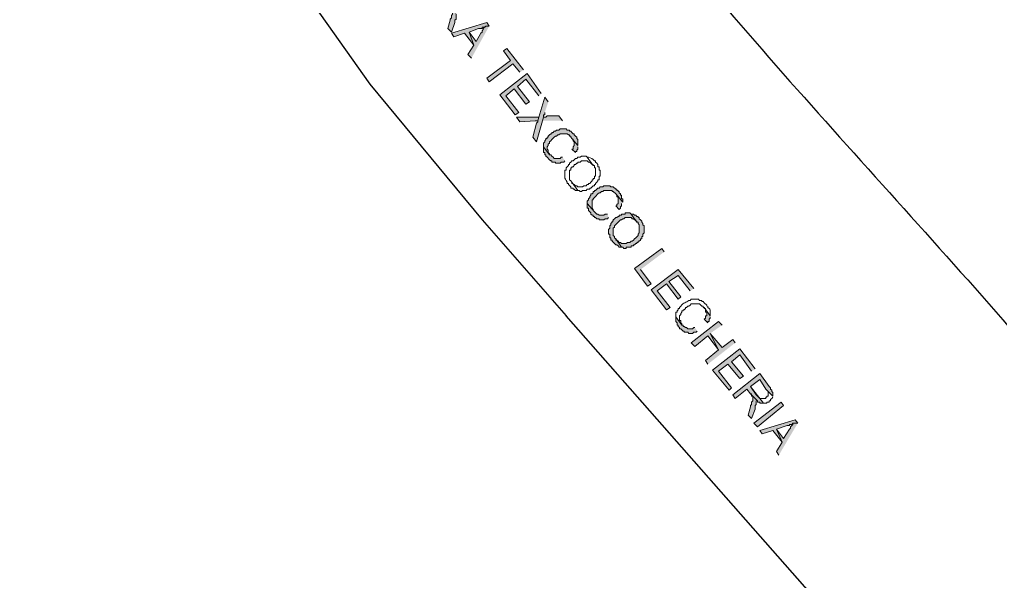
# Model space of a CAD drawing. Header units: inches. Extents: x 5 to 295, y 10 to 227.
# Drawn here: x 255.5 to 262.05, y 193.04 to 196.79 of the extents above; entities that cross this region are included whole.
import ezdxf

# ---------------------------------------------------------------- set-up
doc = ezdxf.new("R2010")
doc.units = ezdxf.units.IN
doc.header["$MEASUREMENT"] = 0
doc.layers.add('1- 3', color=3, linetype='Continuous')

msp = doc.modelspace()

# ---------------------------------------------------------------- hatches: boundary and pattern name
at = {"layer": '1- 3'}
for points in [[(258.4171, 196.8373), (258.3776, 196.8768), (258.3855, 196.8768), (258.3855, 196.861), (258.3934, 196.861), (258.3934, 196.8294), (258.3855, 196.8215), (258.3855, 196.8057), (258.3776, 196.7978), (258.3776, 196.7899), (258.3618, 196.7346), (258.3855, 196.7109), (258.4092, 196.7741), (258.4092, 196.7899), (258.4171, 196.7978), (258.4171, 196.8294)], [(258.6383, 196.7504), (258.6225, 196.7741), (258.3855, 196.703), (258.4013, 196.6793), (258.4724, 196.703), (258.5356, 196.624), (258.504, 196.7109), (258.5672, 196.7346), (258.5909, 196.7346), (258.5909, 196.7425), (258.6067, 196.7425), (258.6146, 196.7504)], [(258.6383, 196.7504), (258.6146, 196.7504), (258.5988, 196.7346), (258.5988, 196.7267), (258.5909, 196.7188), (258.5909, 196.7109), (258.583, 196.703), (258.5514, 196.6477), (258.504, 196.7109), (258.5356, 196.624), (258.4961, 196.5608), (258.5198, 196.5371)], [(258.8674, 196.4581), (258.7568, 196.6003), (258.7331, 196.5845), (258.7805, 196.5213), (258.6225, 196.4028), (258.6383, 196.3791), (258.7963, 196.4976), (258.8437, 196.4423)], [(258.9858, 196.3002), (258.8911, 196.4344), (258.7094, 196.2922), (258.8121, 196.158), (258.8358, 196.1738), (258.7489, 196.2843), (258.8042, 196.3317), (258.8832, 196.2291), (258.9069, 196.2449), (258.8279, 196.3475), (258.8832, 196.3949), (258.97, 196.2843)], [(259.0332, 196.2449), (259.0095, 196.2765), (258.97, 196.1422), (258.9621, 196.1185), (258.9621, 196.1106), (258.9542, 196.1027), (258.9305, 196.0079), (258.9542, 195.9763), (258.9937, 196.1185), (259.0016, 196.1422), (259.0016, 196.158), (259.0095, 196.158), (259.0095, 196.1738)], [(258.97, 196.1422), (258.82, 196.1422), (258.8437, 196.1106), (258.9463, 196.1185), (258.9621, 196.1185)], [(259.128, 196.1185), (259.1043, 196.1501), (259.0253, 196.1501), (259.0174, 196.1422), (259.0016, 196.1422), (258.9937, 196.1185)], [(259.2149, 196.0158), (259.207, 196.0237), (259.207, 196.0316), (259.1991, 196.0316), (259.1912, 196.0395), (259.1833, 196.0474), (259.1754, 196.0474), (259.1754, 196.0553), (259.1596, 196.0553), (259.1517, 196.0632), (259.1122, 196.0632), (259.1043, 196.0553), (259.0885, 196.0553), (259.0806, 196.0474), (259.0727, 196.0474), (259.0648, 196.0395), (259.0569, 196.0395), (259.0569, 196.0316), (259.049, 196.0316), (259.0411, 196.0237), (259.0332, 196.0158), (259.0332, 196.0079), (259.0253, 196.0079), (259.0253, 196), (259.0174, 196), (259.0174, 195.9921), (259.0095, 195.9842), (259.0095, 195.9763), (259.0016, 195.9684), (259.0016, 195.9447), (259.0411, 195.8894), (259.0411, 195.8973), (259.0332, 195.9052), (259.0332, 195.921), (259.0253, 195.9289), (259.0253, 195.9447), (259.0332, 195.9526), (259.0332, 195.9605), (259.0411, 195.9684), (259.0411, 195.9763), (259.049, 195.9842), (259.0569, 195.9921), (259.0727, 196.0079), (259.0806, 196.0158), (259.0885, 196.0158), (259.0964, 196.0237), (259.1043, 196.0237), (259.1122, 196.0316), (259.1596, 196.0316), (259.1675, 196.0237), (259.1754, 196.0237), (259.1754, 196.0158), (259.1833, 196.0158), (259.1833, 196.0079), (259.1912, 196), (259.2307, 195.9526), (259.2307, 195.9921), (259.2228, 196), (259.2228, 196.0079)], [(259.2307, 195.9526), (259.1912, 196), (259.1991, 195.9921), (259.1991, 195.9842), (259.207, 195.9763), (259.207, 195.9526), (259.1991, 195.9447), (259.1991, 195.9289), (259.1912, 195.9289), (259.2149, 195.9052), (259.2149, 195.9131), (259.2228, 195.9131), (259.2228, 195.921), (259.2307, 195.9289), (259.2307, 195.9447)], [(259.128, 195.8736), (259.1201, 195.8736), (259.1122, 195.8657), (259.0727, 195.8657), (259.0648, 195.8736), (259.0569, 195.8815), (259.049, 195.8894), (259.0411, 195.8894), (259.0016, 195.9447), (259.0016, 195.9052), (259.0095, 195.9052), (259.0095, 195.8894), (259.0174, 195.8894), (259.0174, 195.8815), (259.0253, 195.8736), (259.0411, 195.8578), (259.049, 195.8499), (259.0569, 195.8499), (259.0569, 195.842), (259.0806, 195.842), (259.0806, 195.8341), (259.1122, 195.8341), (259.1201, 195.842), (259.1359, 195.842), (259.1438, 195.8499)], [(259.5072, 195.6366), (259.5072, 195.6445), (259.4993, 195.6445), (259.4993, 195.6524), (259.4914, 195.6524), (259.4914, 195.6603), (259.4835, 195.6603), (259.4677, 195.6761), (259.4519, 195.6761), (259.444, 195.684), (259.4045, 195.684), (259.3966, 195.6761), (259.3808, 195.6761), (259.3729, 195.6682), (259.365, 195.6682), (259.3571, 195.6603), (259.3492, 195.6524), (259.3413, 195.6524), (259.3413, 195.6445), (259.3334, 195.6445), (259.3334, 195.6366), (259.3255, 195.6287), (259.3176, 195.6287), (259.3176, 195.6208), (259.3097, 195.6129), (259.3097, 195.605), (259.3018, 195.5971), (259.3018, 195.5892), (259.2939, 195.5813), (259.2939, 195.5655), (259.3413, 195.5102), (259.3334, 195.5182), (259.3334, 195.526), (259.3255, 195.534), (259.3255, 195.5892), (259.3334, 195.5892), (259.3334, 195.5971), (259.3492, 195.6129), (259.365, 195.6287), (259.3729, 195.6366), (259.3808, 195.6366), (259.3887, 195.6445), (259.3966, 195.6445), (259.4045, 195.6524), (259.4598, 195.6524), (259.4598, 195.6445), (259.4677, 195.6445), (259.4835, 195.6287), (259.5309, 195.5734), (259.5309, 195.5971), (259.523, 195.5971), (259.523, 195.6208), (259.5151, 195.6208), (259.5151, 195.6287)], [(259.5309, 195.5735), (259.4835, 195.6287), (259.4914, 195.6208), (259.4914, 195.6129), (259.4993, 195.605), (259.4993, 195.5655), (259.4914, 195.5576), (259.4914, 195.5497), (259.4835, 195.5497), (259.5072, 195.526), (259.5151, 195.534), (259.5151, 195.5418), (259.523, 195.5497), (259.523, 195.5655)], [(259.4282, 195.4945), (259.4124, 195.4945), (259.4045, 195.4866), (259.3729, 195.4866), (259.365, 195.4945), (259.3571, 195.4945), (259.3413, 195.5103), (259.2939, 195.5655), (259.2939, 195.534), (259.3018, 195.534), (259.3018, 195.5182), (259.3097, 195.5103), (259.3176, 195.5024), (259.3176, 195.4945), (259.3255, 195.4866), (259.3334, 195.4866), (259.3334, 195.4787), (259.3413, 195.4787), (259.3413, 195.4708), (259.3492, 195.4708), (259.3571, 195.4629), (259.3729, 195.4629), (259.3729, 195.455), (259.4045, 195.455), (259.4124, 195.4629), (259.4282, 195.4629), (259.4361, 195.4708)], [(259.5862, 195.4945), (259.5783, 195.5024), (259.5467, 195.5024), (259.5467, 195.4945), (259.523, 195.4945), (259.523, 195.4866), (259.5072, 195.4866), (259.5072, 195.4787), (259.4993, 195.4787), (259.4914, 195.4708), (259.4835, 195.4708), (259.4756, 195.4629), (259.4677, 195.455), (259.4677, 195.4471), (259.4598, 195.4471), (259.4598, 195.4392), (259.4519, 195.4313), (259.4519, 195.4234), (259.444, 195.4155), (259.444, 195.3997), (259.4361, 195.3918), (259.4361, 195.3602), (259.444, 195.3602), (259.444, 195.3365), (259.4519, 195.3365), (259.4519, 195.3207), (259.4598, 195.3207), (259.4598, 195.3128), (259.4756, 195.297), (259.4835, 195.2891), (259.4914, 195.2891), (259.4993, 195.2812), (259.5072, 195.2733), (259.523, 195.2733), (259.4835, 195.3286), (259.4756, 195.3365), (259.4756, 195.3444), (259.4677, 195.3523), (259.4677, 195.3997), (259.4756, 195.4076), (259.4756, 195.4155), (259.4914, 195.4313), (259.5072, 195.4471), (259.5151, 195.455), (259.523, 195.455), (259.5309, 195.4629), (259.5388, 195.4629), (259.5467, 195.4708), (259.5862, 195.4708), (259.5941, 195.4629), (259.602, 195.4629), (259.6099, 195.455), (259.6178, 195.455), (259.6178, 195.4471), (259.6257, 195.4471), (259.6257, 195.4392)], [(259.6494, 195.455), (259.6415, 195.4629), (259.6415, 195.4708), (259.6336, 195.4708), (259.6336, 195.4787), (259.6257, 195.4787), (259.6178, 195.4866), (259.6099, 195.4866), (259.602, 195.4945), (259.5862, 195.4945), (259.6257, 195.4392), (259.6336, 195.4392), (259.6336, 195.4313), (259.6415, 195.4234), (259.6415, 195.3681), (259.6336, 195.3602), (259.6336, 195.3523), (259.6178, 195.3365), (259.6099, 195.3286), (259.602, 195.3207), (259.5941, 195.3128), (259.5862, 195.3128), (259.5783, 195.3049), (259.5625, 195.3049), (259.5546, 195.297), (259.523, 195.297), (259.5151, 195.3049), (259.5072, 195.3049), (259.4993, 195.3128), (259.4914, 195.3207), (259.4835, 195.3207), (259.4835, 195.3286), (259.523, 195.2733), (259.5309, 195.2733), (259.5388, 195.2654), (259.5546, 195.2654), (259.5546, 195.2733), (259.5862, 195.2733), (259.5862, 195.2812), (259.602, 195.2812), (259.602, 195.2891), (259.6099, 195.2891), (259.6178, 195.297), (259.6257, 195.297), (259.6257, 195.3049), (259.6336, 195.3049), (259.6336, 195.3128), (259.6415, 195.3128), (259.6494, 195.3207), (259.6494, 195.3286), (259.6573, 195.3286), (259.6573, 195.3444), (259.6652, 195.3444), (259.6652, 195.3602), (259.6731, 195.3681), (259.6731, 195.4155), (259.6652, 195.4234), (259.6652, 195.4313), (259.6573, 195.4392), (259.6573, 195.4471)], [(259.8073, 195.2417), (259.7915, 195.2654), (259.6099, 195.1311), (259.6967, 195.0126), (259.7204, 195.0284), (259.6494, 195.1232)], [(260.0048, 194.9968), (259.9021, 195.1232), (259.7204, 194.9889), (259.8231, 194.8546), (259.8468, 194.8704), (259.7599, 194.981), (259.8231, 195.0284), (259.9021, 194.9257), (259.9179, 194.9415), (259.8389, 195.0442), (259.9021, 195.0837), (259.9811, 194.981)], [(260.1154, 194.8152), (260.0759, 194.8704), (260.0759, 194.8625), (260.0838, 194.8625), (260.0838, 194.8388), (260.0917, 194.8388), (260.0917, 194.8152), (260.0838, 194.8152), (260.0838, 194.7993), (260.0759, 194.7915), (260.0996, 194.7678), (260.0996, 194.7757), (260.1075, 194.7757), (260.1075, 194.7915), (260.1154, 194.7993), (260.1154, 194.8073)], [(260.0127, 194.7362), (260.0048, 194.7362), (259.9969, 194.7283), (259.9653, 194.7283), (259.9574, 194.7362), (259.9495, 194.7362), (259.9416, 194.7441), (259.9337, 194.7441), (259.9337, 194.752), (259.9258, 194.752), (259.8863, 194.8073), (259.8863, 194.7757), (259.8942, 194.7678), (259.8942, 194.752), (259.9021, 194.752), (259.9021, 194.7441), (259.91, 194.7362), (259.91, 194.7283), (259.9179, 194.7283), (259.9258, 194.7204), (259.9337, 194.7125), (259.9416, 194.7125), (259.9416, 194.7046), (259.9653, 194.7046), (259.9732, 194.6967), (259.9969, 194.6967), (260.0048, 194.7046), (260.0206, 194.7046), (260.0285, 194.7125)], [(260.1944, 194.752), (260.1707, 194.7757), (259.989, 194.6335), (260.0127, 194.6098), (260.0996, 194.6809), (260.1707, 194.5861), (260.1154, 194.6967)], [(260.2813, 194.6335), (260.2655, 194.6572), (260.1944, 194.6019), (260.1154, 194.6967), (260.1707, 194.5861), (260.0838, 194.515), (260.0996, 194.4913)], [(260.4155, 194.4597), (260.3129, 194.594), (260.1312, 194.4518), (260.2418, 194.3175), (260.2576, 194.3333), (260.1707, 194.4439), (260.2339, 194.4913), (260.3129, 194.3965), (260.3366, 194.4123), (260.2576, 194.5071), (260.3129, 194.5545), (260.3918, 194.4439)], [(260.5103, 194.3412), (260.4471, 194.4281), (260.2655, 194.2859), (260.2813, 194.2622), (260.3603, 194.3254), (260.3839, 194.2938), (260.4234, 194.2543), (260.4313, 194.2464), (260.4313, 194.2385), (260.4471, 194.2385), (260.4471, 194.2306), (260.4708, 194.2306), (260.3839, 194.3412), (260.4471, 194.3886), (260.4866, 194.3254), (260.534, 194.278), (260.534, 194.3017), (260.5261, 194.3096), (260.5261, 194.3175), (260.5182, 194.3254), (260.5182, 194.3333)], [(260.4234, 194.2543), (260.3839, 194.2938), (260.3918, 194.2938), (260.3918, 194.278), (260.3997, 194.278), (260.3997, 194.2464), (260.3918, 194.2385), (260.3918, 194.2227), (260.3839, 194.2148), (260.3839, 194.2069), (260.3681, 194.1516), (260.3918, 194.1279), (260.4155, 194.1911), (260.4155, 194.2148), (260.4234, 194.2227), (260.4234, 194.2464)], [(260.4076, 194.0964), (260.5893, 194.2385), (260.6051, 194.2148), (260.4313, 194.0727)], [(260.6999, 194.0964), (260.6841, 194.1201), (260.4471, 194.049), (260.4629, 194.0253), (260.534, 194.049), (260.5972, 193.97), (260.5577, 194.0569), (260.6288, 194.0805), (260.6446, 194.0805), (260.6446, 194.0885), (260.6604, 194.0885), (260.6683, 194.0964)], [(260.6999, 194.0964), (260.6683, 194.0964), (260.6683, 194.0885), (260.6604, 194.0805), (260.6525, 194.0727), (260.6525, 194.0648), (260.6446, 194.0569), (260.6051, 193.9937), (260.5577, 194.0569), (260.5972, 193.97), (260.5577, 193.9068), (260.5735, 193.8831)]]:
    msp.add_hatch(color=256, dxfattribs=at).paths.add_polyline_path(points)

# ---------------------------------------------------------------- linework, layer by layer
at = {"layer": '1- 3', "lineweight": 25}
for points in [[(256.5135, 198.3934), (256.94, 197.6351), (257.8405, 196.3633), (258.5909, 195.455), (259.1517, 194.8152)], [(261.7821, 191.8373), (260.9606, 192.7614), (259.1517, 194.8152)]]:
    msp.add_lwpolyline(points, dxfattribs=at)
at = {"layer": '1- 3', "lineweight": 0}
for points in [[(258.4171, 196.8373), (258.3776, 196.8768), (258.3855, 196.8768), (258.3855, 196.861), (258.3934, 196.861), (258.3934, 196.8294), (258.3855, 196.8215), (258.3855, 196.8057), (258.3776, 196.7978), (258.3776, 196.7899), (258.3618, 196.7346), (258.3855, 196.7109), (258.4092, 196.7741), (258.4092, 196.7899), (258.4171, 196.7978), (258.4171, 196.8294)], [(258.6383, 196.7504), (258.6225, 196.7741), (258.3855, 196.703), (258.4013, 196.6793), (258.4724, 196.703), (258.5356, 196.624), (258.504, 196.7109), (258.5672, 196.7346), (258.5909, 196.7346), (258.5909, 196.7425), (258.6067, 196.7425), (258.6146, 196.7504)], [(258.6383, 196.7504), (258.6146, 196.7504), (258.5988, 196.7346), (258.5988, 196.7267), (258.5909, 196.7188), (258.5909, 196.7109), (258.583, 196.703), (258.5514, 196.6477), (258.504, 196.7109), (258.5356, 196.624), (258.4961, 196.5608), (258.5198, 196.5371)], [(258.8674, 196.4581), (258.7568, 196.6003), (258.7331, 196.5845), (258.7805, 196.5213), (258.6225, 196.4028), (258.6383, 196.3791), (258.7963, 196.4976), (258.8437, 196.4423)], [(258.9858, 196.3002), (258.8911, 196.4344), (258.7094, 196.2922), (258.8121, 196.158), (258.8358, 196.1738), (258.7489, 196.2843), (258.8042, 196.3317), (258.8832, 196.2291), (258.9069, 196.2449), (258.8279, 196.3475), (258.8832, 196.3949), (258.97, 196.2843)], [(259.0332, 196.2449), (259.0095, 196.2765), (258.97, 196.1422), (258.9621, 196.1185), (258.9621, 196.1106), (258.9542, 196.1027), (258.9305, 196.0079), (258.9542, 195.9763), (258.9937, 196.1185), (259.0016, 196.1422), (259.0016, 196.158), (259.0095, 196.158), (259.0095, 196.1738)], [(258.97, 196.1422), (258.82, 196.1422), (258.8437, 196.1106), (258.9463, 196.1185), (258.9621, 196.1185)], [(259.128, 196.1185), (259.1043, 196.1501), (259.0253, 196.1501), (259.0174, 196.1422), (259.0016, 196.1422), (258.9937, 196.1185)], [(259.2149, 196.0158), (259.207, 196.0237), (259.207, 196.0316), (259.1991, 196.0316), (259.1912, 196.0395), (259.1833, 196.0474), (259.1754, 196.0474), (259.1754, 196.0553), (259.1596, 196.0553), (259.1517, 196.0632), (259.1122, 196.0632), (259.1043, 196.0553), (259.0885, 196.0553), (259.0806, 196.0474), (259.0727, 196.0474), (259.0648, 196.0395), (259.0569, 196.0395), (259.0569, 196.0316), (259.049, 196.0316), (259.0411, 196.0237), (259.0332, 196.0158), (259.0332, 196.0079), (259.0253, 196.0079), (259.0253, 196), (259.0174, 196), (259.0174, 195.9921), (259.0095, 195.9842), (259.0095, 195.9763), (259.0016, 195.9684), (259.0016, 195.9447), (259.0411, 195.8894), (259.0411, 195.8973), (259.0332, 195.9052), (259.0332, 195.921), (259.0253, 195.9289), (259.0253, 195.9447), (259.0332, 195.9526), (259.0332, 195.9605), (259.0411, 195.9684), (259.0411, 195.9763), (259.049, 195.9842), (259.0569, 195.9921), (259.0727, 196.0079), (259.0806, 196.0158), (259.0885, 196.0158), (259.0964, 196.0237), (259.1043, 196.0237), (259.1122, 196.0316), (259.1596, 196.0316), (259.1675, 196.0237), (259.1754, 196.0237), (259.1754, 196.0158), (259.1833, 196.0158), (259.1833, 196.0079), (259.1912, 196), (259.2307, 195.9526), (259.2307, 195.9921), (259.2228, 196), (259.2228, 196.0079), (259.2149, 196.0158)], [(259.2307, 195.9526), (259.1912, 196), (259.1991, 195.9921), (259.1991, 195.9842), (259.207, 195.9763), (259.207, 195.9526), (259.1991, 195.9447), (259.1991, 195.9289), (259.1912, 195.9289), (259.2149, 195.9052), (259.2149, 195.9131), (259.2228, 195.9131), (259.2228, 195.921), (259.2307, 195.9289), (259.2307, 195.9447)], [(259.128, 195.8736), (259.1201, 195.8736), (259.1122, 195.8657), (259.0727, 195.8657), (259.0648, 195.8736), (259.0569, 195.8815), (259.049, 195.8894), (259.0411, 195.8894), (259.0016, 195.9447), (259.0016, 195.9052), (259.0095, 195.9052), (259.0095, 195.8894), (259.0174, 195.8894), (259.0174, 195.8815), (259.0253, 195.8736), (259.0411, 195.8578), (259.049, 195.8499), (259.0569, 195.8499), (259.0569, 195.842), (259.0806, 195.842), (259.0806, 195.8341), (259.1122, 195.8341), (259.1201, 195.842), (259.1359, 195.842), (259.1438, 195.8499)], [(259.5072, 195.6366), (259.5072, 195.6445), (259.4993, 195.6445), (259.4993, 195.6524), (259.4914, 195.6524), (259.4914, 195.6603), (259.4835, 195.6603), (259.4677, 195.6761), (259.4519, 195.6761), (259.444, 195.684), (259.4045, 195.684), (259.3966, 195.6761), (259.3808, 195.6761), (259.3729, 195.6682), (259.365, 195.6682), (259.3571, 195.6603), (259.3492, 195.6524), (259.3413, 195.6524), (259.3413, 195.6445), (259.3334, 195.6445), (259.3334, 195.6366), (259.3255, 195.6287), (259.3176, 195.6287), (259.3176, 195.6208), (259.3097, 195.6129), (259.3097, 195.605), (259.3018, 195.5971), (259.3018, 195.5892), (259.2939, 195.5813), (259.2939, 195.5655), (259.3413, 195.5102), (259.3334, 195.5182), (259.3334, 195.526), (259.3255, 195.534), (259.3255, 195.5892), (259.3334, 195.5892), (259.3334, 195.5971), (259.3492, 195.6129), (259.365, 195.6287), (259.3729, 195.6366), (259.3808, 195.6366), (259.3887, 195.6445), (259.3966, 195.6445), (259.4045, 195.6524), (259.4598, 195.6524), (259.4598, 195.6445), (259.4677, 195.6445), (259.4835, 195.6287), (259.5309, 195.5734), (259.5309, 195.5971), (259.523, 195.5971), (259.523, 195.6208), (259.5151, 195.6208), (259.5151, 195.6287), (259.5072, 195.6366)], [(259.5309, 195.5735), (259.4835, 195.6287), (259.4914, 195.6208), (259.4914, 195.6129), (259.4993, 195.605), (259.4993, 195.5655), (259.4914, 195.5576), (259.4914, 195.5497), (259.4835, 195.5497), (259.5072, 195.526), (259.5151, 195.534), (259.5151, 195.5418), (259.523, 195.5497), (259.523, 195.5655)], [(259.4282, 195.4945), (259.4124, 195.4945), (259.4045, 195.4866), (259.3729, 195.4866), (259.365, 195.4945), (259.3571, 195.4945), (259.3413, 195.5103), (259.2939, 195.5655), (259.2939, 195.534), (259.3018, 195.534), (259.3018, 195.5182), (259.3097, 195.5103), (259.3176, 195.5024), (259.3176, 195.4945), (259.3255, 195.4866), (259.3334, 195.4866), (259.3334, 195.4787), (259.3413, 195.4787), (259.3413, 195.4708), (259.3492, 195.4708), (259.3571, 195.4629), (259.3729, 195.4629), (259.3729, 195.455), (259.4045, 195.455), (259.4124, 195.4629), (259.4282, 195.4629), (259.4361, 195.4708)], [(259.5862, 195.4945), (259.5783, 195.5024), (259.5467, 195.5024), (259.5467, 195.4945), (259.523, 195.4945), (259.523, 195.4866), (259.5072, 195.4866), (259.5072, 195.4787), (259.4993, 195.4787), (259.4914, 195.4708), (259.4835, 195.4708), (259.4756, 195.4629), (259.4677, 195.455), (259.4677, 195.4471), (259.4598, 195.4471), (259.4598, 195.4392), (259.4519, 195.4313), (259.4519, 195.4234), (259.444, 195.4155), (259.444, 195.3997), (259.4361, 195.3918), (259.4361, 195.3602), (259.444, 195.3602), (259.444, 195.3365), (259.4519, 195.3365), (259.4519, 195.3207), (259.4598, 195.3207), (259.4598, 195.3128), (259.4756, 195.297), (259.4835, 195.2891), (259.4914, 195.2891), (259.4993, 195.2812), (259.5072, 195.2733), (259.523, 195.2733), (259.4835, 195.3286), (259.4756, 195.3365), (259.4756, 195.3444), (259.4677, 195.3523), (259.4677, 195.3997), (259.4756, 195.4076), (259.4756, 195.4155), (259.4914, 195.4313), (259.5072, 195.4471), (259.5151, 195.455), (259.523, 195.455), (259.5309, 195.4629), (259.5388, 195.4629), (259.5467, 195.4708), (259.5862, 195.4708), (259.5941, 195.4629), (259.602, 195.4629), (259.6099, 195.455), (259.6178, 195.455), (259.6178, 195.4471), (259.6257, 195.4471), (259.6257, 195.4392)], [(259.6494, 195.455), (259.6415, 195.4629), (259.6415, 195.4708), (259.6336, 195.4708), (259.6336, 195.4787), (259.6257, 195.4787), (259.6178, 195.4866), (259.6099, 195.4866), (259.602, 195.4945), (259.5862, 195.4945), (259.6257, 195.4392), (259.6336, 195.4392), (259.6336, 195.4313), (259.6415, 195.4234), (259.6415, 195.3681), (259.6336, 195.3602), (259.6336, 195.3523), (259.6178, 195.3365), (259.6099, 195.3286), (259.602, 195.3207), (259.5941, 195.3128), (259.5862, 195.3128), (259.5783, 195.3049), (259.5625, 195.3049), (259.5546, 195.297), (259.523, 195.297), (259.5151, 195.3049), (259.5072, 195.3049), (259.4993, 195.3128), (259.4914, 195.3207), (259.4835, 195.3207), (259.4835, 195.3286), (259.523, 195.2733), (259.5309, 195.2733), (259.5388, 195.2654), (259.5546, 195.2654), (259.5546, 195.2733), (259.5862, 195.2733), (259.5862, 195.2812), (259.602, 195.2812), (259.602, 195.2891), (259.6099, 195.2891), (259.6178, 195.297), (259.6257, 195.297), (259.6257, 195.3049), (259.6336, 195.3049), (259.6336, 195.3128), (259.6415, 195.3128), (259.6494, 195.3207), (259.6494, 195.3286), (259.6573, 195.3286), (259.6573, 195.3444), (259.6652, 195.3444), (259.6652, 195.3602), (259.6731, 195.3681), (259.6731, 195.4155), (259.6652, 195.4234), (259.6652, 195.4313), (259.6573, 195.4392), (259.6573, 195.4471), (259.6494, 195.455)], [(259.8073, 195.2417), (259.7915, 195.2654), (259.6099, 195.1311), (259.6967, 195.0126), (259.7204, 195.0284), (259.6494, 195.1232)], [(260.0048, 194.9968), (259.9021, 195.1232), (259.7204, 194.9889), (259.8231, 194.8546), (259.8468, 194.8704), (259.7599, 194.981), (259.8231, 195.0284), (259.9021, 194.9257), (259.9179, 194.9415), (259.8389, 195.0442), (259.9021, 195.0837), (259.9811, 194.981)], [(260.1154, 194.8152), (260.0759, 194.8704), (260.0759, 194.8625), (260.0838, 194.8625), (260.0838, 194.8388), (260.0917, 194.8388), (260.0917, 194.8152), (260.0838, 194.8152), (260.0838, 194.7993), (260.0759, 194.7915), (260.0996, 194.7678), (260.0996, 194.7757), (260.1075, 194.7757), (260.1075, 194.7915), (260.1154, 194.7993), (260.1154, 194.8073)], [(260.0127, 194.7362), (260.0048, 194.7362), (259.9969, 194.7283), (259.9653, 194.7283), (259.9574, 194.7362), (259.9495, 194.7362), (259.9416, 194.7441), (259.9337, 194.7441), (259.9337, 194.752), (259.9258, 194.752), (259.8863, 194.8073), (259.8863, 194.7757), (259.8942, 194.7678), (259.8942, 194.752), (259.9021, 194.752), (259.9021, 194.7441), (259.91, 194.7362), (259.91, 194.7283), (259.9179, 194.7283), (259.9258, 194.7204), (259.9337, 194.7125), (259.9416, 194.7125), (259.9416, 194.7046), (259.9653, 194.7046), (259.9732, 194.6967), (259.9969, 194.6967), (260.0048, 194.7046), (260.0206, 194.7046), (260.0285, 194.7125)], [(260.1944, 194.752), (260.1707, 194.7757), (259.989, 194.6335), (260.0127, 194.6098), (260.0996, 194.6809), (260.1707, 194.5861), (260.1154, 194.6967)], [(260.2813, 194.6335), (260.2655, 194.6572), (260.1944, 194.6019), (260.1154, 194.6967), (260.1707, 194.5861), (260.0838, 194.515), (260.0996, 194.4913)], [(260.4155, 194.4597), (260.3129, 194.594), (260.1312, 194.4518), (260.2418, 194.3175), (260.2576, 194.3333), (260.1707, 194.4439), (260.2339, 194.4913), (260.3129, 194.3965), (260.3366, 194.4123), (260.2576, 194.5071), (260.3129, 194.5545), (260.3918, 194.4439)], [(260.5103, 194.3412), (260.4471, 194.4281), (260.2655, 194.2859), (260.2813, 194.2622), (260.3603, 194.3254), (260.3839, 194.2938), (260.4234, 194.2543), (260.4313, 194.2464), (260.4313, 194.2385), (260.4471, 194.2385), (260.4471, 194.2306), (260.4708, 194.2306), (260.3839, 194.3412), (260.4471, 194.3886), (260.4866, 194.3254), (260.534, 194.278), (260.534, 194.3017), (260.5261, 194.3096), (260.5261, 194.3175), (260.5182, 194.3254), (260.5182, 194.3333), (260.5103, 194.3412)], [(260.4234, 194.2543), (260.3839, 194.2938), (260.3918, 194.2938), (260.3918, 194.278), (260.3997, 194.278), (260.3997, 194.2464), (260.3918, 194.2385), (260.3918, 194.2227), (260.3839, 194.2148), (260.3839, 194.2069), (260.3681, 194.1516), (260.3918, 194.1279), (260.4155, 194.1911), (260.4155, 194.2148), (260.4234, 194.2227), (260.4234, 194.2464)], [(260.4076, 194.0964), (260.5893, 194.2385), (260.6051, 194.2148), (260.4313, 194.0727), (260.4076, 194.0964)], [(260.6999, 194.0964), (260.6841, 194.1201), (260.4471, 194.049), (260.4629, 194.0253), (260.534, 194.049), (260.5972, 193.97), (260.5577, 194.0569), (260.6288, 194.0805), (260.6446, 194.0805), (260.6446, 194.0885), (260.6604, 194.0885), (260.6683, 194.0964)], [(260.6999, 194.0964), (260.6683, 194.0964), (260.6683, 194.0885), (260.6604, 194.0805), (260.6525, 194.0727), (260.6525, 194.0648), (260.6446, 194.0569), (260.6051, 193.9937), (260.5577, 194.0569), (260.5972, 193.97), (260.5577, 193.9068), (260.5735, 193.8831)]]:
    msp.add_lwpolyline(points, dxfattribs=at)
at = {"layer": '1- 3', "lineweight": 25}
for points, knots in [([(293.8674, 125.6445), (293.8674, 125.6445), (293.8674, 224.4913), (293.8674, 224.4913), (293.8632, 224.7941), (293.6218, 225.0236), (293.3224, 225.0284), (293.3224, 225.0284), (251.8769, 225.0284), (251.8769, 225.0284)], [0, 0, 0, 0, 1, 1, 1, 2, 2, 2, 3, 3, 3, 3]), ([(273.8595, 217.8562), (273.8595, 217.8562), (276.3239, 213.7488), (276.3239, 213.7488), (276.3239, 213.7488), (278.7252, 209.752), (278.7252, 209.752), (278.7252, 209.752), (280.3524, 207.2006), (280.3524, 207.2006), (280.3524, 207.2006), (282.1691, 204.1753), (282.1691, 204.1753), (282.1691, 204.1753), (282.3508, 203.8436), (282.3508, 203.8436), (282.3508, 203.8436), (282.8326, 203.3933), (282.8326, 203.3933), (282.8326, 203.3933), (284.6336, 198.2196), (284.6336, 198.2196), (284.6336, 198.2196), (274.5625, 199.1911), (274.5625, 199.1911), (274.5625, 199.1911), (268.346, 196.8136), (268.346, 196.8136), (268.346, 196.8136), (267.7615, 196.3949), (267.7615, 196.3949), (267.7615, 196.3949), (266.5135, 195.8657), (266.5135, 195.8657), (266.5135, 195.8657), (264.3097, 194.7678), (264.3097, 194.7678), (264.3097, 194.7678), (264.7994, 194.5545), (264.7994, 194.5545), (264.7994, 194.5545), (264.8231, 194.5387), (264.8231, 194.5387), (264.8231, 194.5387), (265.1075, 194.2306), (265.1075, 194.2306), (265.1075, 194.2306), (265.2576, 194.0095), (265.2576, 194.0095), (265.2576, 194.0095), (265.3208, 193.891), (265.3208, 193.891), (265.3208, 193.891), (267.1849, 189.4992), (267.1849, 189.4992), (267.1849, 189.4992), (266.8452, 189.4518), (266.8452, 189.4518), (266.8452, 189.4518), (266.7426, 189.3807), (266.7426, 189.3807), (266.7426, 189.3807), (266.5135, 189.3175), (266.5135, 189.3175), (266.5135, 189.3175), (266.316, 189.5387), (266.316, 189.5387), (266.316, 189.5387), (265.8184, 190.1785), (265.8184, 190.1785), (265.8184, 190.1785), (263.4013, 193.267), (263.4013, 193.267), (263.4013, 193.267), (262.5798, 194.1911), (262.5798, 194.1911), (261.6096, 195.3595), (260.5328, 196.4392), (259.5941, 197.6351), (259.5941, 197.6351), (258.8279, 198.6856), (258.8279, 198.6856), (258.8279, 198.6856), (258.4013, 199.4439), (258.4013, 199.4439), (258.4013, 199.4439), (258.2433, 199.7204), (258.2433, 199.7204), (258.2433, 199.7204), (257.6509, 200.8894), (257.6509, 200.8894), (257.6509, 200.8894), (257.643, 200.8973), (257.643, 200.8973), (257.643, 200.8973), (259.365, 201.4897), (259.365, 201.4897), (259.365, 201.4897), (259.1438, 202.169), (259.1438, 202.169), (259.1438, 202.169), (258.97, 202.6904), (258.97, 202.6904), (258.97, 202.6904), (263.2433, 204.1516), (263.2433, 204.1516), (263.2433, 204.1516), (261.8847, 208.1801), (261.8847, 208.1801), (261.8847, 208.1801), (264.7046, 208.2196), (264.7046, 208.2196), (264.7046, 208.2196), (264.0095, 211.7899), (264.0095, 211.7899), (264.0095, 211.7899), (263.504, 219.2227), (263.504, 219.2227), (263.504, 219.2227), (269.1991, 218.4724), (269.1991, 218.4724), (269.1991, 218.4724), (273.8595, 217.8562), (273.8595, 217.8562)], [0, 0, 0, 0, 1, 1, 1, 2, 2, 2, 3, 3, 3, 4, 4, 4, 5, 5, 5, 6, 6, 6, 7, 7, 7, 8, 8, 8, 9, 9, 9, 10, 10, 10, 11, 11, 11, 12, 12, 12, 13, 13, 13, 14, 14, 14, 15, 15, 15, 16, 16, 16, 17, 17, 17, 18, 18, 18, 19, 19, 19, 20, 20, 20, 21, 21, 21, 22, 22, 22, 23, 23, 23, 24, 24, 24, 25, 25, 25, 26, 26, 26, 27, 27, 27, 28, 28, 28, 29, 29, 29, 30, 30, 30, 31, 31, 31, 32, 32, 32, 33, 33, 33, 34, 34, 34, 35, 35, 35, 36, 36, 36, 37, 37, 37, 38, 38, 38, 39, 39, 39, 40, 40, 40, 41, 41, 41, 41])]:
    msp.add_open_spline(points, degree=3, knots=knots, dxfattribs=at)
at = {"layer": '1- 3', "lineweight": 0}
for points, knots in [([(259.2939, 195.8736), (259.2939, 195.8736), (259.286, 195.8815), (259.286, 195.8815), (259.286, 195.8815), (259.2544, 195.8815), (259.2544, 195.8815), (259.2544, 195.8815), (259.2465, 195.8736), (259.2465, 195.8736), (259.2465, 195.8736), (259.2307, 195.8736), (259.2307, 195.8736), (259.2307, 195.8736), (259.2228, 195.8657), (259.2228, 195.8657), (259.2228, 195.8657), (259.2149, 195.8657), (259.2149, 195.8657), (259.2149, 195.8657), (259.207, 195.8578), (259.207, 195.8578), (259.207, 195.8578), (259.1991, 195.8499), (259.1991, 195.8499), (259.1991, 195.8499), (259.1912, 195.8499), (259.1912, 195.8499), (259.1912, 195.8499), (259.1833, 195.842), (259.1833, 195.842), (259.1833, 195.842), (259.1754, 195.8341), (259.1754, 195.8341), (259.1754, 195.8341), (259.1754, 195.8262), (259.1754, 195.8262), (259.1754, 195.8262), (259.1675, 195.8262), (259.1675, 195.8262), (259.1675, 195.8262), (259.1675, 195.8183), (259.1675, 195.8183), (259.1675, 195.8183), (259.1596, 195.8104), (259.1596, 195.8104), (259.1596, 195.8104), (259.1517, 195.8025), (259.1517, 195.8025), (259.1517, 195.8025), (259.1517, 195.7867), (259.1517, 195.7867), (259.1517, 195.7867), (259.1438, 195.7867), (259.1438, 195.7867), (259.1438, 195.7867), (259.1438, 195.7788), (259.1438, 195.7788), (259.1461, 195.7385), (259.1353, 195.7405), (259.1596, 195.7077), (259.1596, 195.7077), (259.1596, 195.6998), (259.1596, 195.6998), (259.1596, 195.6998), (259.1675, 195.6998), (259.1675, 195.6998), (259.1675, 195.6998), (259.1675, 195.6919), (259.1675, 195.6919), (259.1675, 195.6919), (259.1833, 195.6761), (259.1833, 195.6761), (259.1833, 195.6761), (259.1833, 195.6682), (259.1833, 195.6682), (259.1833, 195.6682), (259.1991, 195.6682), (259.1991, 195.6682), (259.1991, 195.6682), (259.1991, 195.6603), (259.1991, 195.6603), (259.1991, 195.6603), (259.207, 195.6603), (259.207, 195.6603), (259.207, 195.6603), (259.2149, 195.6524), (259.2149, 195.6524), (259.2149, 195.6524), (259.2307, 195.6524), (259.2307, 195.6524), (259.2307, 195.6524), (259.1912, 195.7077), (259.1912, 195.7077), (259.1912, 195.7077), (259.1833, 195.7156), (259.1833, 195.7156), (259.1833, 195.7156), (259.1754, 195.7235), (259.1754, 195.7235), (259.1754, 195.7235), (259.1754, 195.7867), (259.1754, 195.7867), (259.1754, 195.7867), (259.1833, 195.7867), (259.1833, 195.7867), (259.1833, 195.7867), (259.1833, 195.8025), (259.1833, 195.8025), (259.1833, 195.8025), (259.1912, 195.8025), (259.1912, 195.8025), (259.1912, 195.8025), (259.1912, 195.8104), (259.1912, 195.8104), (259.1912, 195.8104), (259.1991, 195.8104), (259.1991, 195.8104), (259.1991, 195.8104), (259.207, 195.8183), (259.207, 195.8183), (259.207, 195.8183), (259.207, 195.8262), (259.207, 195.8262), (259.207, 195.8262), (259.2149, 195.8262), (259.2149, 195.8262), (259.2149, 195.8262), (259.2228, 195.8341), (259.2228, 195.8341), (259.2228, 195.8341), (259.2307, 195.8341), (259.2307, 195.8341), (259.2307, 195.8341), (259.2307, 195.842), (259.2307, 195.842), (259.2307, 195.842), (259.2465, 195.842), (259.2465, 195.842), (259.2465, 195.842), (259.2544, 195.8499), (259.2544, 195.8499), (259.2544, 195.8499), (259.2939, 195.8499), (259.2939, 195.8499), (259.2939, 195.8499), (259.3018, 195.842), (259.3018, 195.842), (259.3018, 195.842), (259.3097, 195.842), (259.3097, 195.842), (259.3097, 195.842), (259.3255, 195.8262), (259.3255, 195.8262), (259.3255, 195.8262), (259.3334, 195.8262), (259.3334, 195.8262), (259.3334, 195.8262), (259.3334, 195.8183), (259.3334, 195.8183)], [0, 0, 0, 0, 1, 1, 1, 2, 2, 2, 3, 3, 3, 4, 4, 4, 5, 5, 5, 6, 6, 6, 7, 7, 7, 8, 8, 8, 9, 9, 9, 10, 10, 10, 11, 11, 11, 12, 12, 12, 13, 13, 13, 14, 14, 14, 15, 15, 15, 16, 16, 16, 17, 17, 17, 18, 18, 18, 19, 19, 19, 20, 20, 20, 21, 21, 21, 22, 22, 22, 23, 23, 23, 24, 24, 24, 25, 25, 25, 26, 26, 26, 27, 27, 27, 28, 28, 28, 29, 29, 29, 30, 30, 30, 31, 31, 31, 32, 32, 32, 33, 33, 33, 34, 34, 34, 35, 35, 35, 36, 36, 36, 37, 37, 37, 38, 38, 38, 39, 39, 39, 40, 40, 40, 41, 41, 41, 42, 42, 42, 43, 43, 43, 44, 44, 44, 45, 45, 45, 46, 46, 46, 47, 47, 47, 48, 48, 48, 49, 49, 49, 50, 50, 50, 51, 51, 51, 52, 52, 52, 53, 53, 53, 53]), ([(259.3571, 195.8341), (259.3571, 195.8341), (259.3492, 195.842), (259.3492, 195.842), (259.3492, 195.842), (259.3492, 195.8499), (259.3492, 195.8499), (259.3492, 195.8499), (259.3413, 195.8499), (259.3413, 195.8499), (259.3305, 195.8621), (259.3168, 195.8714), (259.3018, 195.8736), (259.3018, 195.8736), (259.2939, 195.8736), (259.2939, 195.8736), (259.2939, 195.8736), (259.3334, 195.8183), (259.3334, 195.8183), (259.3334, 195.8183), (259.3413, 195.8183), (259.3413, 195.8183), (259.3413, 195.8183), (259.3413, 195.8025), (259.3413, 195.8025), (259.3413, 195.8025), (259.3492, 195.8025), (259.3492, 195.8025), (259.3492, 195.8025), (259.3492, 195.7946), (259.3492, 195.7946), (259.3492, 195.7815), (259.3492, 195.7683), (259.3492, 195.7551), (259.3492, 195.7551), (259.3492, 195.7472), (259.3492, 195.7472), (259.3492, 195.7472), (259.3413, 195.7472), (259.3413, 195.7472), (259.3413, 195.7472), (259.3413, 195.7314), (259.3413, 195.7314), (259.3413, 195.7314), (259.3334, 195.7314), (259.3334, 195.7314), (259.3334, 195.7314), (259.3334, 195.7235), (259.3334, 195.7235), (259.3334, 195.7235), (259.3255, 195.7235), (259.3255, 195.7235), (259.3255, 195.7235), (259.3255, 195.7156), (259.3255, 195.7156), (259.3255, 195.7156), (259.3176, 195.7077), (259.3176, 195.7077), (259.3176, 195.7077), (259.3097, 195.6998), (259.3097, 195.6998), (259.3097, 195.6998), (259.3018, 195.6998), (259.3018, 195.6998), (259.3018, 195.6998), (259.3018, 195.6919), (259.3018, 195.6919), (259.3018, 195.6919), (259.2939, 195.6919), (259.2939, 195.6919), (259.2939, 195.6919), (259.286, 195.684), (259.286, 195.684), (259.286, 195.684), (259.2702, 195.684), (259.2702, 195.684), (259.2702, 195.684), (259.2623, 195.6761), (259.2623, 195.6761), (259.2623, 195.6761), (259.2307, 195.6761), (259.2307, 195.6761), (259.2307, 195.6761), (259.2228, 195.684), (259.2228, 195.684), (259.2228, 195.684), (259.2149, 195.684), (259.2149, 195.684), (259.2149, 195.684), (259.207, 195.6919), (259.207, 195.6919), (259.207, 195.6919), (259.1991, 195.6919), (259.1991, 195.6919), (259.1991, 195.6919), (259.1991, 195.6998), (259.1991, 195.6998), (259.1991, 195.6998), (259.1912, 195.6998), (259.1912, 195.6998), (259.1912, 195.6998), (259.1912, 195.7077), (259.1912, 195.7077), (259.1912, 195.7077), (259.2307, 195.6524), (259.2307, 195.6524), (259.2307, 195.6524), (259.2386, 195.6524), (259.2386, 195.6524), (259.2386, 195.6524), (259.2465, 195.6445), (259.2465, 195.6445), (259.2465, 195.6445), (259.2544, 195.6445), (259.2544, 195.6445), (259.2544, 195.6445), (259.2623, 195.6524), (259.2623, 195.6524), (259.2623, 195.6524), (259.286, 195.6524), (259.286, 195.6524), (259.286, 195.6524), (259.2939, 195.6603), (259.2939, 195.6603), (259.2939, 195.6603), (259.3097, 195.6603), (259.3097, 195.6603), (259.3097, 195.6603), (259.3097, 195.6682), (259.3097, 195.6682), (259.3097, 195.6682), (259.3176, 195.6682), (259.3176, 195.6682), (259.3176, 195.6682), (259.3255, 195.6761), (259.3255, 195.6761), (259.3255, 195.6761), (259.3334, 195.684), (259.3334, 195.684), (259.3334, 195.684), (259.3413, 195.684), (259.3413, 195.684), (259.3413, 195.684), (259.3413, 195.6919), (259.3413, 195.6919), (259.3413, 195.6919), (259.3492, 195.6919), (259.3492, 195.6919), (259.3492, 195.6919), (259.3492, 195.6998), (259.3492, 195.6998), (259.3492, 195.6998), (259.3571, 195.7077), (259.3571, 195.7077), (259.3571, 195.7077), (259.365, 195.7156), (259.365, 195.7156), (259.365, 195.7156), (259.365, 195.7235), (259.365, 195.7235), (259.365, 195.7235), (259.3729, 195.7235), (259.3729, 195.7235), (259.3729, 195.7235), (259.3729, 195.7472), (259.3729, 195.7472), (259.3729, 195.7472), (259.3808, 195.7472), (259.3808, 195.7472), (259.3808, 195.7472), (259.3808, 195.7867), (259.3808, 195.7867), (259.3808, 195.7867), (259.3729, 195.7867), (259.3729, 195.7867), (259.3729, 195.7867), (259.3729, 195.8104), (259.3729, 195.8104), (259.3729, 195.8104), (259.365, 195.8104), (259.365, 195.8104), (259.365, 195.8104), (259.365, 195.8262), (259.365, 195.8262), (259.365, 195.8262), (259.3571, 195.8341), (259.3571, 195.8341)], [0, 0, 0, 0, 1, 1, 1, 2, 2, 2, 3, 3, 3, 4, 4, 4, 5, 5, 5, 6, 6, 6, 7, 7, 7, 8, 8, 8, 9, 9, 9, 10, 10, 10, 11, 11, 11, 12, 12, 12, 13, 13, 13, 14, 14, 14, 15, 15, 15, 16, 16, 16, 17, 17, 17, 18, 18, 18, 19, 19, 19, 20, 20, 20, 21, 21, 21, 22, 22, 22, 23, 23, 23, 24, 24, 24, 25, 25, 25, 26, 26, 26, 27, 27, 27, 28, 28, 28, 29, 29, 29, 30, 30, 30, 31, 31, 31, 32, 32, 32, 33, 33, 33, 34, 34, 34, 35, 35, 35, 36, 36, 36, 37, 37, 37, 38, 38, 38, 39, 39, 39, 40, 40, 40, 41, 41, 41, 42, 42, 42, 43, 43, 43, 44, 44, 44, 45, 45, 45, 46, 46, 46, 47, 47, 47, 48, 48, 48, 49, 49, 49, 50, 50, 50, 51, 51, 51, 52, 52, 52, 53, 53, 53, 54, 54, 54, 55, 55, 55, 56, 56, 56, 57, 57, 57, 58, 58, 58, 59, 59, 59, 60, 60, 60, 61, 61, 61, 62, 62, 62, 62]), ([(260.0917, 194.8783), (260.0917, 194.8783), (260.0917, 194.8862), (260.0917, 194.8862), (260.0917, 194.8862), (260.0759, 194.902), (260.0759, 194.902), (260.0759, 194.902), (260.068, 194.9099), (260.068, 194.9099), (260.068, 194.9099), (260.0601, 194.9099), (260.0601, 194.9099), (260.0601, 194.9099), (260.0601, 194.9178), (260.0601, 194.9178), (260.0601, 194.9178), (260.0443, 194.9178), (260.0443, 194.9178), (260.0443, 194.9178), (260.0364, 194.9257), (260.0364, 194.9257), (260.0364, 194.9257), (259.989, 194.9257), (259.989, 194.9257), (259.989, 194.9257), (259.9811, 194.9178), (259.9811, 194.9178), (259.9811, 194.9178), (259.9732, 194.9178), (259.9732, 194.9178), (259.9512, 194.9005), (259.94, 194.9064), (259.9179, 194.8783), (259.9179, 194.8783), (259.91, 194.8704), (259.91, 194.8704), (259.91, 194.8704), (259.91, 194.8625), (259.91, 194.8625), (259.91, 194.8625), (259.9021, 194.8625), (259.9021, 194.8625), (259.9021, 194.8625), (259.9021, 194.8546), (259.9021, 194.8546), (259.9021, 194.8546), (259.8942, 194.8467), (259.8942, 194.8467), (259.8942, 194.8467), (259.8942, 194.8388), (259.8942, 194.8388), (259.8942, 194.8388), (259.8863, 194.8388), (259.8863, 194.8388), (259.8863, 194.8388), (259.8863, 194.8073), (259.8863, 194.8073), (259.8863, 194.8073), (259.9258, 194.752), (259.9258, 194.752), (259.9258, 194.752), (259.9258, 194.7599), (259.9258, 194.7599), (259.9258, 194.7599), (259.9179, 194.7678), (259.9179, 194.7678), (259.9179, 194.7678), (259.9179, 194.7835), (259.9179, 194.7835), (259.9179, 194.7835), (259.91, 194.7835), (259.91, 194.7835), (259.91, 194.7835), (259.91, 194.8151), (259.91, 194.8151), (259.91, 194.8151), (259.9179, 194.823), (259.9179, 194.823), (259.9179, 194.823), (259.9179, 194.8309), (259.9179, 194.8309), (259.9179, 194.8309), (259.9258, 194.8388), (259.9258, 194.8388), (259.9258, 194.8388), (259.9258, 194.8467), (259.9258, 194.8467), (259.9258, 194.8467), (259.9337, 194.8467), (259.9337, 194.8467), (259.9337, 194.8467), (259.9337, 194.8546), (259.9337, 194.8546), (259.9337, 194.8546), (259.9416, 194.8546), (259.9416, 194.8546), (259.9416, 194.8546), (259.9495, 194.8625), (259.9495, 194.8625), (259.9495, 194.8625), (259.9495, 194.8704), (259.9495, 194.8704), (259.9495, 194.8704), (259.9574, 194.8704), (259.9574, 194.8704), (259.9574, 194.8704), (259.9653, 194.8783), (259.9653, 194.8783), (259.9653, 194.8783), (259.9732, 194.8783), (259.9732, 194.8783), (259.9732, 194.8783), (259.9811, 194.8862), (259.9811, 194.8862), (259.9811, 194.8862), (259.989, 194.8941), (259.989, 194.8941), (259.989, 194.8941), (260.0443, 194.8941), (260.0443, 194.8941), (260.0443, 194.8941), (260.0522, 194.8862), (260.0522, 194.8862), (260.0522, 194.8862), (260.0601, 194.8783), (260.0601, 194.8783), (260.0601, 194.8783), (260.068, 194.8783), (260.068, 194.8783), (260.068, 194.8783), (260.068, 194.8704), (260.068, 194.8704), (260.068, 194.8704), (260.0759, 194.8704), (260.0759, 194.8704), (260.0759, 194.8704), (260.1154, 194.8151), (260.1154, 194.8151), (260.1154, 194.8151), (260.1154, 194.823), (260.1154, 194.823), (260.1134, 194.8636), (260.1239, 194.8458), (260.0996, 194.8704), (260.0996, 194.8704), (260.0996, 194.8783), (260.0996, 194.8783)], [0, 0, 0, 0, 1, 1, 1, 2, 2, 2, 3, 3, 3, 4, 4, 4, 5, 5, 5, 6, 6, 6, 7, 7, 7, 8, 8, 8, 9, 9, 9, 10, 10, 10, 11, 11, 11, 12, 12, 12, 13, 13, 13, 14, 14, 14, 15, 15, 15, 16, 16, 16, 17, 17, 17, 18, 18, 18, 19, 19, 19, 20, 20, 20, 21, 21, 21, 22, 22, 22, 23, 23, 23, 24, 24, 24, 25, 25, 25, 26, 26, 26, 27, 27, 27, 28, 28, 28, 29, 29, 29, 30, 30, 30, 31, 31, 31, 32, 32, 32, 33, 33, 33, 34, 34, 34, 35, 35, 35, 36, 36, 36, 37, 37, 37, 38, 38, 38, 39, 39, 39, 40, 40, 40, 41, 41, 41, 42, 42, 42, 43, 43, 43, 44, 44, 44, 45, 45, 45, 46, 46, 46, 47, 47, 47, 48, 48, 48, 49, 49, 49, 49]), ([(260.534, 194.278), (260.534, 194.278), (260.4866, 194.3254), (260.4866, 194.3254), (260.4866, 194.3254), (260.5024, 194.3096), (260.5024, 194.3096), (260.5024, 194.3096), (260.5024, 194.278), (260.5024, 194.278), (260.5024, 194.278), (260.4945, 194.278), (260.4945, 194.278), (260.4945, 194.278), (260.4945, 194.2701), (260.4945, 194.2701), (260.4945, 194.2701), (260.4866, 194.2701), (260.4866, 194.2701), (260.4866, 194.2701), (260.4866, 194.2622), (260.4866, 194.2622), (260.4866, 194.2622), (260.4787, 194.2622), (260.4787, 194.2622), (260.4352, 194.2635), (260.4569, 194.2539), (260.4234, 194.2859), (260.4234, 194.2859), (260.384, 194.3412), (260.384, 194.3412), (260.384, 194.3412), (260.4708, 194.2306), (260.4708, 194.2306), (260.4708, 194.2306), (260.4945, 194.2306), (260.4945, 194.2306), (260.4945, 194.2306), (260.4945, 194.2385), (260.4945, 194.2385), (260.4945, 194.2385), (260.5103, 194.2385), (260.5103, 194.2385), (260.5103, 194.2385), (260.5103, 194.2464), (260.5103, 194.2464), (260.5103, 194.2464), (260.5182, 194.2464), (260.5182, 194.2464), (260.5182, 194.2464), (260.5182, 194.2543), (260.5182, 194.2543), (260.5182, 194.2543), (260.5261, 194.2622), (260.5261, 194.2622), (260.5261, 194.2622), (260.534, 194.2701), (260.534, 194.2701)], [0, 0, 0, 0, 1, 1, 1, 2, 2, 2, 3, 3, 3, 4, 4, 4, 5, 5, 5, 6, 6, 6, 7, 7, 7, 8, 8, 8, 9, 9, 9, 10, 10, 10, 11, 11, 11, 12, 12, 12, 13, 13, 13, 14, 14, 14, 15, 15, 15, 16, 16, 16, 17, 17, 17, 18, 18, 18, 19, 19, 19, 19])]:
    msp.add_open_spline(points, degree=3, knots=knots, dxfattribs=at)

doc.saveas('drawing.dxf')
